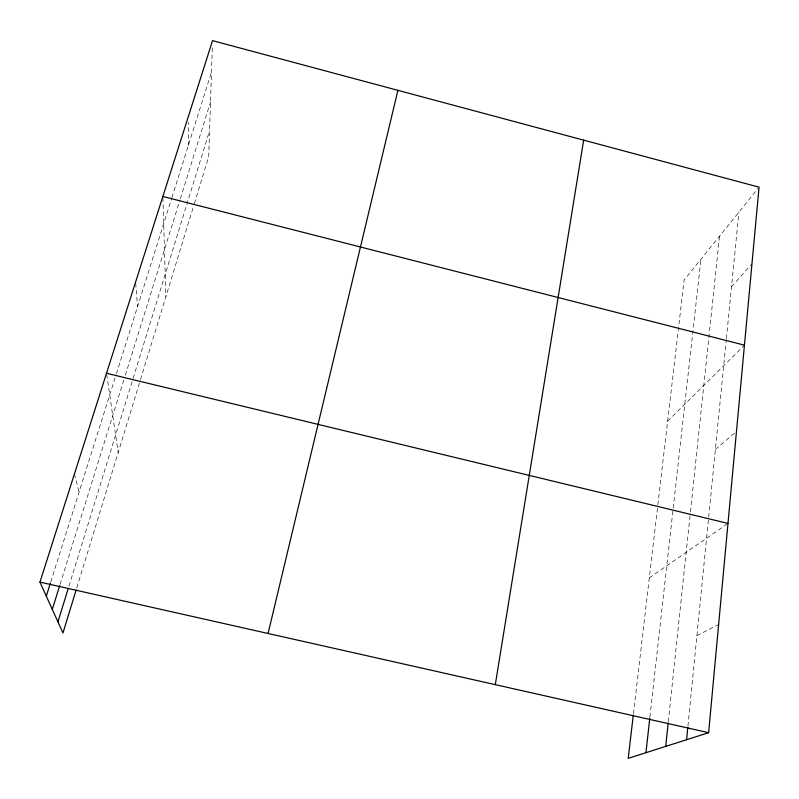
<?xml version="1.0" encoding="UTF-8"?>
<svg xmlns="http://www.w3.org/2000/svg" width="799" height="799" viewBox="0 0 799 799"><rect width="100%" height="100%" fill="white"/><g stroke="black" fill="none" stroke-linecap="round" stroke-linejoin="round"><path stroke-width="0.6" stroke-dasharray="4 3" d="M188.304 145.598L188.434 122.307M212.304 47.87L208.699 156.714L193.967 204.874M687.939 726.101L726.251 339.825M726.371 338.586L738.905 212.144M668.314 721.687L690.326 513.108M690.456 511.879L719.549 236.144M649.917 716.913L700.963 259.186M633.437 713.787L657.707 506.137M657.847 504.898L684.124 280.069L758.271 188.135M76.834 587.684L140.175 380.674M140.534 379.495L193.608 206.052M68.964 586.156L132.744 379.555M133.103 378.366L209.558 130.736M60.095 584.329L123.835 379.924M125.323 375.18L180.005 199.82M180.374 198.631L210.517 101.992M50.776 581.942L116.025 374.931M116.394 373.752L171.525 198.831M171.895 197.653L211.505 71.97M731.504 286.771L751.959 263.85M667.624 421.243L744.448 345.158M715.385 449.408L736.468 431.52M649.317 577.897L727.969 523.415M696.908 635.684L718.631 624.478M74.427 473.937L79.091 492.084M106.696 374.471L118.182 452.544M135.71 283.226L137.548 306.636M162.916 197.713L165.882 296.639"/><path stroke-width="1.2" d="M633.287 715.025L628.224 758.361L708.633 732.693L759.05 187.166L212.544 40.639L39.95 582.111L62.981 632.958L76.105 590.062M686.591 739.724L687.819 727.34M665.707 746.396L668.184 722.925M645.932 752.708L649.787 718.151M495.3 684.653L583.66 140.145M268.074 633.487L397.912 90.337M57.947 621.832L68.225 588.533M52.295 609.357L59.725 585.517M46.302 596.124L50.397 583.12M39.95 582.111L708.633 732.693M106.527 373.263L727.969 523.415M162.876 196.474L744.448 345.158"/></g></svg>
